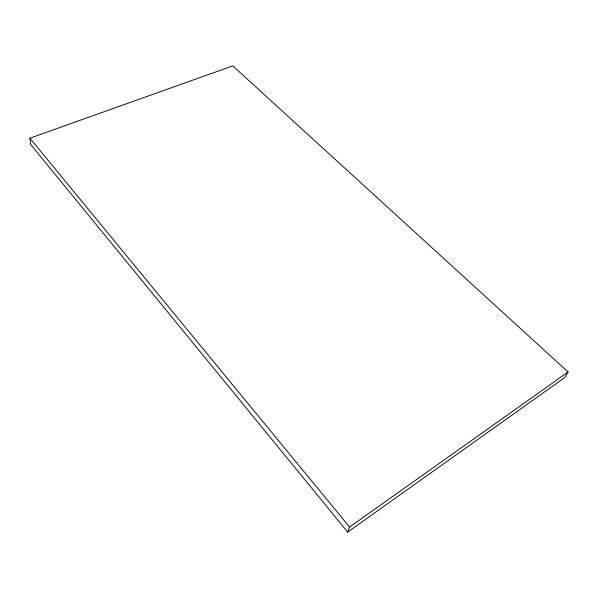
<?xml version="1.0" encoding="UTF-8"?>
<svg xmlns="http://www.w3.org/2000/svg" width="598" height="598" viewBox="0 0 598 598"><rect width="100%" height="100%" fill="white"/><g stroke="black" fill="none" stroke-linecap="round" stroke-linejoin="round"><path stroke-width="0.9" d="M347.7 532.115L349.576 527.04L568.1 371.986L232.779 65.885L29.9 138.19L30.685 144.499L347.7 532.115L564.804 377.502L568.1 371.986M29.9 138.19L349.576 527.04"/></g></svg>
